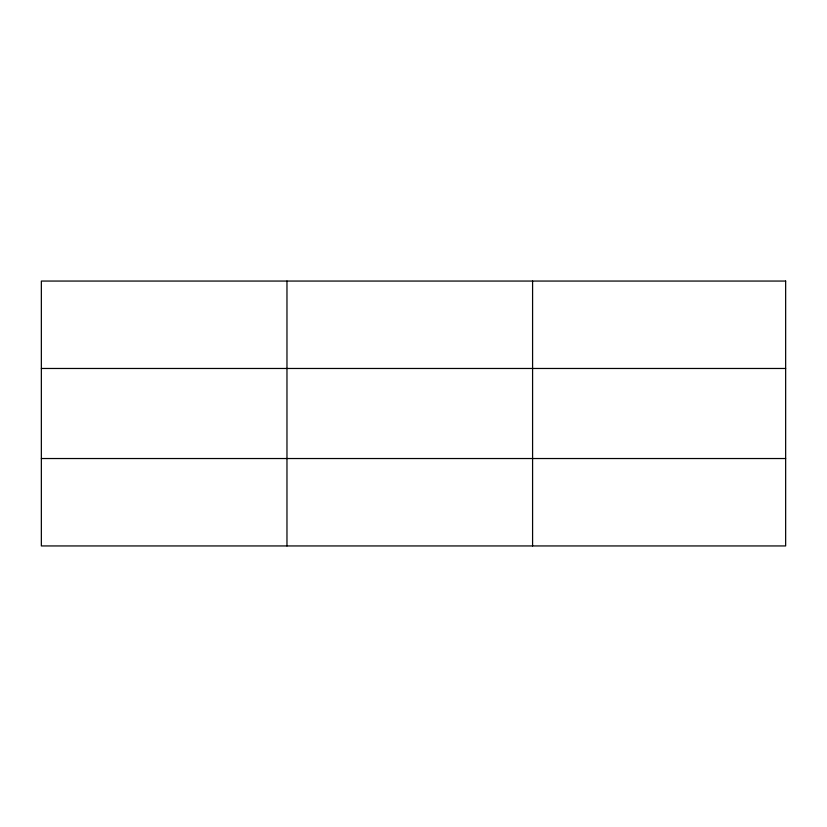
<?xml version="1.0" encoding="UTF-8"?>
<svg xmlns="http://www.w3.org/2000/svg" width="827" height="827" viewBox="0 0 827 827"><rect width="100%" height="100%" fill="white"/><g stroke="black" fill="none" stroke-linecap="round" stroke-linejoin="round"><path stroke-width="1.24" d="M286.969 281.056L286.969 545.944M532.588 281.056L532.588 545.944M41.35 368.47L785.65 368.47M41.35 458.53L785.65 458.53M785.65 281.056L785.65 545.944L41.35 545.944L41.35 281.056L785.65 281.056"/></g></svg>
